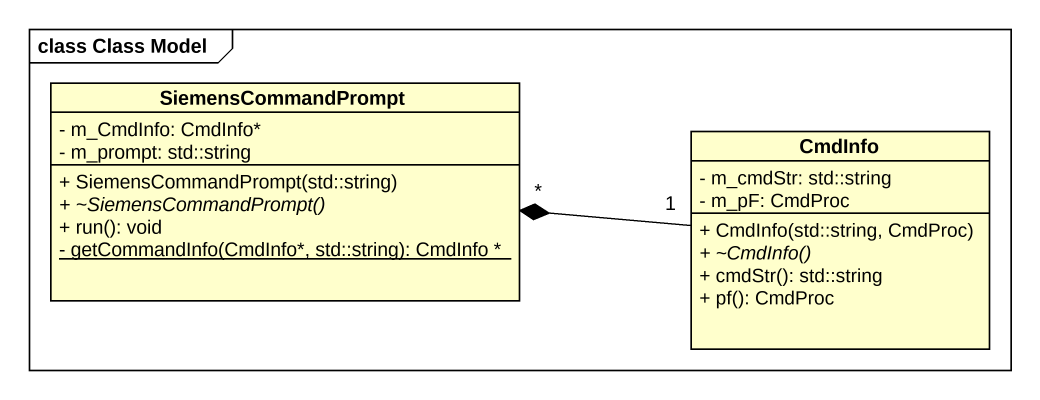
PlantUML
@startuml
mainframe class Class Model
hide circle
hide empty members
skinparam classAttributeIconSize 0
class SiemensCommandPrompt {
  - m_CmdInfo: CmdInfo*
  - m_prompt: std::string
  + SiemensCommandPrompt(std::string)
  {abstract} + ~SiemensCommandPrompt()
  + run(): void
  {static} - getCommandInfo(CmdInfo*, std::string): CmdInfo *
}
class CmdInfo {
  - m_cmdStr: std::string
  - m_pF: CmdProc
  + CmdInfo(std::string, CmdProc)
  {abstract} + ~CmdInfo()
  + cmdStr(): std::string
  + pf(): CmdProc
}
CmdInfo "1" -left-* "*" SiemensCommandPrompt
@enduml
